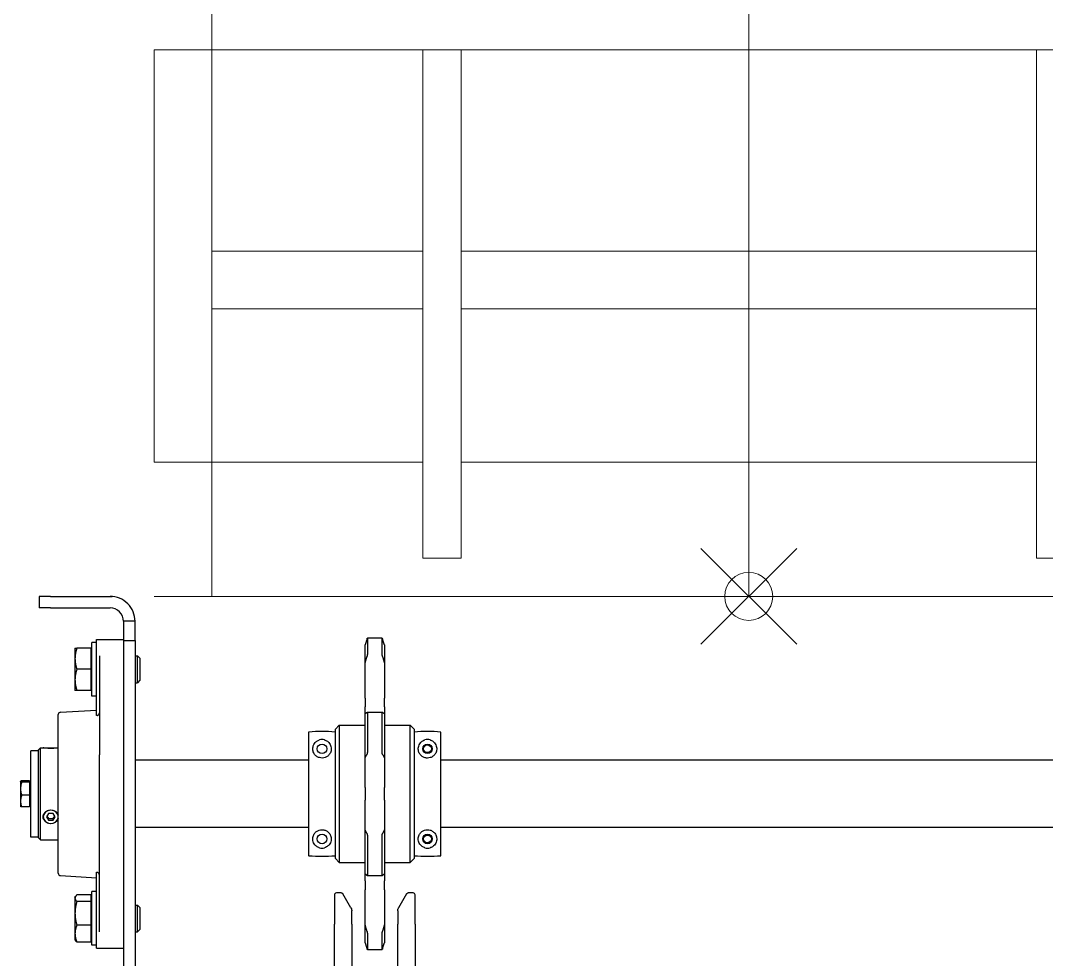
# Model space of a CAD drawing. Extents: x -3873 to 164127, y 7129 to 96529.
# Drawn here: x 42770 to 43305, y 53338 to 53828 of the extents above; entities that cross this region are included whole.
import ezdxf

# ---------------------------------------------------------------- set-up
doc = ezdxf.new("R2010")
doc.units = 0
doc.header["$PDMODE"] = 35
doc.header["$PDSIZE"] = 25
doc.linetypes.add('CENTER', pattern=[50.8, 31.75, -6.35, 6.35, -6.35])
doc.layers.get('0').update_dxf_attribs({"linetype": 'CONTINUOUS'})
doc.layers.add('LAYOUT', color=90, linetype='CONTINUOUS')
doc.layers.add('LAYOUT-KROMEKA', color=1, linetype='CONTINUOUS')
doc.layers.add('LAYOUT Kromeka', color=1, linetype='CONTINUOUS', lineweight=5)

# ---------------------------------------------------------------- blocks, each defined once
blk = doc.blocks.new('*U220')
at = {"ltscale": 20}
for p, q in [((0, 309.9999), (0, -309.9998)), ((69.9998, 169.9999), (69.9998, 309.9999)), ((69.9998, 309.9999), (284.9999, 309.9999)), ((284.9999, 309.9999), (284.9999, -309.9998)), ((0, 279.9999), (69.9998, 279.9999)), ((69.9998, 279.9999), (284.9999, 279.9999)), ((149.9999, 279.9999), (149.9999, 169.9999)), ((179.9998, 169.9999), (179.9998, 279.9999)), ((284.9999, 279.9999), (354.9998, 279.9999)), ((69.9998, -149.9999), (69.9998, 149.9999)), ((149.9999, 149.9999), (149.9999, -149.9999)), ((179.9998, -149.9999), (179.9998, 149.9999))]:
    blk.add_line(p, q, dxfattribs=at)
at = {"linetype": 'Continuous', "ltscale": 20}
for p, q in [((284.9999, 169.9999), (19.9999, 169.9999)), ((19.9999, 169.9999), (19.9999, 149.9999)), ((19.9999, 149.9999), (284.9999, 149.9999)), ((284.9999, -149.9999), (19.9999, -149.9999)), ((19.9999, -149.9999), (19.9999, -169.9999))]:
    blk.add_line(p, q, dxfattribs=at)
at = {"linetype": 'CENTER', "ltscale": 20}
blk.add_line((2599.9996, -0.0001), (0, 0.00005), dxfattribs=at)
at = {"linetype": 'Continuous', "ltscale": 20}
blk.add_point((0, 0.00005), dxfattribs=at)
blk = doc.blocks.new('A$Ccf7c2aec')
at = {"layer": 'LAYOUT-KROMEKA'}
for p, q in [((3988.19, 971.1), (3988.19, 975.22)), ((3988.53, 975.8), (3988.5, 975.78)), ((3991.23, 975.8), (3988.53, 975.8)), ((3997.7, 975.8), (3991.23, 975.8)), ((3994.28, 971.1), (3994.28, 975.22)), ((4001.5, 975.8), (3997.7, 975.8)), ((4001.12, 971.1), (4001.12, 975.22)), ((4001.53, 975.8), (4001.5, 975.8)), ((4001.53, 975.8), (4001.57, 975.78)), ((4001.88, 971.1), (4001.88, 975.22)), ((3972.53, 970.5), (4017.53, 970.5)), ((3972.53, 966.5), (3972.53, 970.5)), ((3994.28, 971.1), (3988.19, 971.1)), ((3989.33, 971.1), (3989.33, 970.5)), ((4001.12, 971.1), (3994.28, 971.1)), ((4000.73, 971.1), (4000.73, 970.5)), ((4001.88, 971.1), (4001.12, 971.1)), ((4017.53, 966.5), (4017.53, 970.5)), ((3972.13, 966.5), (3971.03, 965.4)), ((3971.03, 965.4), (4019.03, 965.4)), ((3971.03, 965.4), (3971.03, 956.1)), ((3972.13, 966.5), (4017.93, 966.5)), ((4017.93, 966.5), (4019.03, 965.4)), ((4018.99, 963.74), (4018.99, 956.26)), ((4019.03, 963.96), (4019.02, 963.97)), ((4019.03, 965.4), (4019.03, 964.04)), ((4019.03, 963.96), (4019.03, 956.1)), ((4098.03, 966.1), (4092.03, 966.1)), ((4092.03, 960.1), (4092.03, 966.1)), ((4098.03, 960.1), (4098.03, 966.1)), ((3983.03, 962.31), (3981.3, 961.15)), ((3981.3, 961.15), (3981.3, 958.85)), ((3981.3, 961.15), (3982.11, 961.15)), ((3981.3, 958.85), (3983.03, 957.69)), ((3981.3, 958.85), (3982.11, 958.85)), ((3983.44, 962.04), (3982.11, 961.15)), ((3982.11, 961.15), (3982.11, 958.85)), ((3982.11, 958.85), (3983.44, 957.96)), ((3984.77, 961.15), (3983.03, 962.31)), ((3983.03, 957.69), (3984.77, 958.85)), ((3984.77, 958.85), (3984.77, 961.15)), ((4092.03, 960.1), (4092.03, 929.1)), ((4098.03, 960.1), (4098.03, 928.1)), ((3952.42, 954.91), (3951.3, 936.1)), ((3953.67, 956.1), (4036.39, 956.1)), ((4037.65, 954.91), (4038.76, 936.1)), ((3919.03, 947.4), (3918.6, 947.15)), ((3922.14, 947.4), (3919.03, 947.4)), ((3932.73, 947.4), (3922.14, 947.4)), ((3940.62, 947.4), (3932.73, 947.4)), ((3941.03, 947.4), (3940.62, 947.4)), ((3941.03, 947.4), (3941.47, 947.15)), ((4054.53, 947.4), (4049.03, 947.4)), ((4065.53, 947.4), (4054.53, 947.4)), ((4071.03, 947.4), (4065.53, 947.4)), ((3917.72, 939.2), (3917.72, 946.42)), ((3926.57, 939.2), (3926.57, 946.42)), ((3938.89, 939.2), (3938.89, 946.42)), ((3942.35, 939.2), (3942.35, 946.42)), ((4049.03, 939.2), (4049.03, 946.42)), ((4060.03, 939.2), (4060.03, 946.42)), ((4071.03, 939.2), (4071.03, 946.42)), ((3916.03, 938.6), (3944.03, 938.6)), ((3916.03, 936.1), (3916.03, 938.6)), ((3926.57, 939.2), (3917.72, 939.2)), ((3919.98, 939.2), (3919.98, 938.6)), ((3938.89, 939.2), (3926.57, 939.2)), ((3942.35, 939.2), (3938.89, 939.2)), ((3940.08, 939.2), (3940.08, 938.6)), ((3944.03, 936.1), (3944.03, 938.6)), ((4046.03, 938.6), (4074.03, 938.6)), ((4046.03, 936.1), (4046.03, 938.6)), ((4060.03, 939.2), (4049.03, 939.2)), ((4049.98, 939.2), (4049.98, 938.6)), ((4071.03, 939.2), (4060.03, 939.2)), ((4070.08, 939.2), (4070.08, 938.6)), ((4074.03, 936.1), (4074.03, 938.6)), ((3914.53, 936.1), (3930.03, 936.1)), ((3914.53, 936.1), (3914.53, 922.1)), ((3923, 934.7), (3974.61, 934.7)), ((3930.03, 936.1), (3954.14, 936.1)), ((3954.14, 936.1), (3954.13, 935.89)), ((3974.61, 934.7), (4015.46, 934.7)), ((4067.07, 934.7), (4015.46, 934.7)), ((4035.94, 935.89), (4035.92, 936.1)), ((4035.92, 936.1), (4060.03, 936.1)), ((4060.03, 936.1), (4075.53, 936.1)), ((4075.53, 936.1), (4075.53, 922.1)), ((4075.03, 922.1), (3898.03, 922.1)), ((4075.03, 922.1), (4075.03, 916.1)), ((4085.03, 922.1), (4075.03, 922.1)), ((4085.03, 916.1), (4085.03, 922.1)), ((4075.03, 916.1), (3898.03, 916.1)), ((3923.03, 916.1), (3923.03, 914.83)), ((3923.03, 914.83), (3937.03, 914.83)), ((3924.26, 913.6), (3923.03, 914.83)), ((3935.81, 913.6), (3937.03, 914.83)), ((3937.03, 916.1), (3937.03, 914.83)), ((3977.53, 825.6), (3977.53, 916.1)), ((4012.53, 825.6), (4012.53, 916.1)), ((4053.03, 916.1), (4053.03, 914.83)), ((4053.03, 914.83), (4067.03, 914.83)), ((4054.26, 913.6), (4053.03, 914.83)), ((4065.81, 913.6), (4067.03, 914.83)), ((4067.03, 916.1), (4067.03, 914.83)), ((4075.03, 916.1), (4085.03, 916.1)), ((3935.81, 913.6), (3924.26, 913.6)), ((4065.81, 913.6), (4054.26, 913.6)), ((4027.19, 825.6), (3962.88, 825.6)), ((3895.43, 812.1), (3927.13, 812.1)), ((3942.38, 812.1), (3927.13, 812.1)), ((3943.38, 808.59), (3943.38, 811.1)), ((3961.28, 811.6), (3959.28, 809.6)), ((4030.78, 809.6), (3959.28, 809.6)), ((3959.28, 809.6), (3959.28, 796.1)), ((3961.28, 811.6), (4028.78, 811.6)), ((4028.78, 811.6), (4030.78, 809.6)), ((4030.78, 809.6), (4030.78, 796.1)), ((3927.13, 803.1), (3895.43, 803.1)), ((3927.13, 803.1), (3934.08, 803.1)), ((3935.58, 803.5), (3942.88, 807.72)), ((3913.86, 794.96), (3913.86, 787.24)), ((3922.3, 794.95), (3913.89, 794.95)), ((3917.27, 796.1), (3926.76, 796.1)), ((3926.76, 796.1), (3930.5, 796.1)), ((3930.5, 796.1), (3945.04, 796.1)), ((3949.68, 796.1), (3945.04, 796.1)), ((3949.68, 796.1), (3953.33, 796.1)), ((3952.51, 795.1), (3952.51, 787.1)), ((3973.31, 794.95), (3953.01, 794.95)), ((3953.33, 796.1), (3976.25, 796.1)), ((3976.25, 796.1), (3978.27, 796.1)), ((3978.27, 796.1), (3991.75, 796.1)), ((3998.32, 796.1), (3991.75, 796.1)), ((3998.32, 796.1), (4011.8, 796.1)), ((4011.8, 796.1), (4013.82, 796.1)), ((4013.82, 796.1), (4036.73, 796.1)), ((4037.05, 794.95), (4016.75, 794.95)), ((4036.73, 796.1), (4040.38, 796.1)), ((4037.55, 787.1), (4037.55, 795.1)), ((4045.03, 796.1), (4040.38, 796.1)), ((4045.03, 796.1), (4059.57, 796.1)), ((4059.57, 796.1), (4063.3, 796.1)), ((4063.3, 796.1), (4072.8, 796.1)), ((4076.18, 794.95), (4067.77, 794.95)), ((4076.21, 787.24), (4076.21, 794.96)), ((3913.89, 787.25), (3922.3, 787.25)), ((3953.01, 787.25), (3973.31, 787.25)), ((4016.75, 787.25), (4037.05, 787.25)), ((4067.77, 787.25), (4076.18, 787.25)), ((3926.76, 786.1), (3917.27, 786.1)), ((3930.5, 786.1), (3926.76, 786.1)), ((3945.04, 786.1), (3930.5, 786.1)), ((3945.04, 786.1), (3949.68, 786.1)), ((3953.33, 786.1), (3949.68, 786.1)), ((3976.25, 786.1), (3953.33, 786.1)), ((3959.28, 786.1), (3959.28, 772.6)), ((3978.27, 786.1), (3976.25, 786.1)), ((3991.75, 786.1), (3978.27, 786.1)), ((3991.75, 786.1), (3998.32, 786.1)), ((4011.8, 786.1), (3998.32, 786.1)), ((4013.82, 786.1), (4011.8, 786.1)), ((4036.73, 786.1), (4013.82, 786.1)), ((4030.78, 786.1), (4030.78, 772.6)), ((4040.38, 786.1), (4036.73, 786.1)), ((4040.38, 786.1), (4045.03, 786.1)), ((4059.57, 786.1), (4045.03, 786.1)), ((4063.3, 786.1), (4059.57, 786.1)), ((4072.8, 786.1), (4063.3, 786.1)), ((3895.43, 779.1), (3927.13, 779.1)), ((3934.08, 779.1), (3927.13, 779.1)), ((3942.88, 774.48), (3935.58, 778.7)), ((3943.38, 771.1), (3943.38, 773.61)), ((3959.28, 772.6), (4030.78, 772.6)), ((3961.28, 770.6), (3959.28, 772.6)), ((4028.78, 770.6), (3961.28, 770.6)), ((4028.78, 770.6), (4030.78, 772.6)), ((3927.13, 770.1), (3895.43, 770.1)), ((3927.13, 770.1), (3942.38, 770.1)), ((3962.88, 756.6), (4027.19, 756.6)), ((3977.53, 435.6), (3977.53, 756.6)), ((4012.53, 435.6), (4012.53, 756.6))]:
    blk.add_line(p, q, dxfattribs=at)
for centre, radius in [((3971.53, 818.6), 2.5), ((4018.53, 818.6), 2.5), ((3971.53, 763.6), 2.5), ((3971.53, 763.6), 2.01), ((4018.53, 763.6), 2.5), ((4018.53, 763.6), 2.01)]:
    blk.add_circle(centre, radius, dxfattribs=at)
for centre, radius, start, end in [((3953.67, 954.84), 1.26, 90, 177), ((4036.39, 954.84), 1.26, 3, 90), ((4085.03, 929.1), 13, 270, 0), ((4085.03, 929.1), 7, 270, 0), ((4060.66, 818.6), 98.13, 175.9636, 184.0364), ((4060.66, 818.6), 98.13, 175.9636, 184.0364), ((3962.88, 825.5), 0.1, 90, 175.9636), ((3962.88, 825.5), 0.1, 90, 175.9636), ((4027.19, 825.5), 0.1, 4.0364, 90), ((4027.19, 825.5), 0.1, 4.0364, 90), ((3929.41, 818.6), 98.13, 355.9636, 4.0364), ((3929.41, 818.6), 98.13, 355.9636, 4.0364), ((3971.53, 818.6), 4.82, 164.1476, 195.8524), ((4018.53, 818.6), 4.82, 344.1476, 15.8524), ((3942.38, 811.1), 1, 0, 90), ((3962.88, 811.7), 0.1, 184.0364, 270), ((3962.88, 811.7), 0.1, 184.0364, 270), ((4027.19, 811.7), 0.1, 270, 355.9636), ((4027.19, 811.7), 0.1, 270, 355.9636), ((3942.38, 771.1), 1, 270, 0), ((4060.66, 763.6), 98.13, 175.9636, 184.0364), ((4060.66, 763.6), 98.13, 175.9636, 184.0364), ((3962.88, 770.5), 0.1, 90, 175.9636), ((3962.88, 770.5), 0.1, 90, 175.9636), ((4027.19, 770.5), 0.1, 4.0364, 90), ((4027.19, 770.5), 0.1, 4.0364, 90), ((3929.41, 763.6), 98.13, 355.9636, 4.0364), ((3929.41, 763.6), 98.13, 355.9636, 4.0364), ((3971.53, 763.6), 4.82, 164.1476, 195.8524), ((4018.53, 763.6), 4.82, 344.1476, 15.8524), ((3962.88, 756.7), 0.1, 184.0364, 270), ((3962.88, 756.7), 0.1, 184.0364, 270), ((4027.19, 756.7), 0.1, 270, 355.9636), ((4027.19, 756.7), 0.1, 270, 355.9636)]:
    blk.add_arc(centre, radius, start, end, dxfattribs=at)
for centre, major_axis, start_param, end_param in [((3983.03, 960), (0, -3.96), 0.172496, 6.11069), ((3983.05, 960), (0, -4), 3.500904, 5.923874), ((3983.05, 960), (0, 4), 5.923874, 6.642497), ((3983.05, 960), (0, 4), 3.500904, 5.923874), ((3983.05, 960), (0, -4), 5.923874, 6.05911), ((3983.05, 960), (0, -4), 0.224075, 0.359312)]:
    blk.add_ellipse(centre, major_axis=major_axis, ratio=0.866025, start_param=start_param, end_param=end_param, dxfattribs=at)
for points, weights in [([(3991.23, 975.8), (3989.82, 975.8), (3988.19, 975.22)], [1, 1.0379548493, 1]), ([(3988.19, 975.22), (3988.36, 975.7), (3988.5, 975.78)], [1, 1.03104535478, 1.01130330973]), ([(3994.28, 975.22), (3992.65, 975.8), (3991.23, 975.8)], [1, 1.0379548493, 1]), ([(3997.7, 975.8), (3996.11, 975.8), (3994.28, 975.22)], [1, 1.0379548493, 1]), ([(4001.12, 975.22), (3999.29, 975.8), (3997.7, 975.8)], [1, 1.0379548493, 1]), ([(4001.5, 975.8), (4001.33, 975.8), (4001.12, 975.22)], [1, 1.0379548493, 1]), ([(4001.88, 975.22), (4001.68, 975.8), (4001.5, 975.8)], [1, 1.0379548493, 1]), ([(3922.14, 947.4), (3920.09, 947.4), (3917.72, 946.42)], [1, 1.0379548493, 1]), ([(3917.72, 946.42), (3918.18, 946.91), (3918.6, 947.15)], [1, 1.01862665279, 1.01897094111]), ([(3926.57, 946.42), (3924.2, 947.4), (3922.14, 947.4)], [1, 1.0379548493, 1]), ([(3932.73, 947.4), (3929.87, 947.4), (3926.57, 946.42)], [1, 1.0379548493, 1]), ([(3938.89, 946.42), (3935.59, 947.4), (3932.73, 947.4)], [1, 1.0379548493, 1]), ([(3940.62, 947.4), (3939.81, 947.4), (3938.89, 946.42)], [1, 1.0379548493, 1]), ([(3942.35, 946.42), (3941.42, 947.4), (3940.62, 947.4)], [1, 1.0379548493, 1]), ([(4054.53, 947.4), (4051.98, 947.4), (4049.03, 946.42)], [1, 1.0379548493, 1]), ([(4049.03, 946.42), (4049.03, 947.4), (4049.03, 947.4)], [1, 1.0379548493, 1]), ([(4060.03, 946.42), (4057.09, 947.4), (4054.53, 947.4)], [1, 1.0379548493, 1]), ([(4065.53, 947.4), (4062.98, 947.4), (4060.03, 946.42)], [1, 1.0379548493, 1]), ([(4071.03, 946.42), (4068.09, 947.4), (4065.53, 947.4)], [1, 1.0379548493, 1]), ([(4071.03, 947.4), (4071.03, 947.4), (4071.03, 946.42)], [1, 1.0379548493, 1]), ([(3917.27, 796.1), (3915.83, 795.64), (3914.33, 795.16)], [1, 1.00027150864, 1.00009365722]), ([(3923.39, 795.16), (3925.11, 795.64), (3926.76, 796.1)], [1.00009365722, 1.00027150866, 1]), ([(3953.33, 796.1), (3952.94, 795.64), (3952.54, 795.16)], [1, 1.00027150864, 1.00009365722]), ([(3974.42, 795.16), (3975.35, 795.64), (3976.25, 796.1)], [1.00009365722, 1.00027150866, 1]), ([(4013.82, 796.1), (4014.71, 795.64), (4015.64, 795.16)], [1, 1.00027150864, 1.00009365722]), ([(4037.53, 795.16), (4037.12, 795.64), (4036.73, 796.1)], [1.00009365722, 1.00027150866, 1]), ([(4063.3, 796.1), (4064.96, 795.64), (4066.67, 795.16)], [1, 1.00027150864, 1.00009365722]), ([(4075.74, 795.16), (4074.24, 795.64), (4072.8, 796.1)], [1.00009365722, 1.00027150866, 1]), ([(3914.33, 787.04), (3915.83, 786.56), (3917.27, 786.1)], [1.00009365722, 1.00027150864, 1]), ([(3926.76, 786.1), (3925.11, 786.56), (3923.39, 787.04)], [1, 1.00027150866, 1.00009365722]), ([(3952.54, 787.04), (3952.94, 786.56), (3953.33, 786.1)], [1.00009365722, 1.00027150864, 1]), ([(3976.25, 786.1), (3975.35, 786.56), (3974.42, 787.04)], [1, 1.00027150866, 1.00009365722]), ([(4015.64, 787.04), (4014.71, 786.56), (4013.82, 786.1)], [1.00009365722, 1.00027150864, 1]), ([(4036.73, 786.1), (4037.12, 786.56), (4037.53, 787.04)], [1, 1.00027150866, 1.00009365722]), ([(4066.67, 787.04), (4064.96, 786.56), (4063.3, 786.1)], [1.00009365722, 1.00027150864, 1]), ([(4072.8, 786.1), (4074.24, 786.56), (4075.74, 787.04)], [1, 1.00027150866, 1.00009365722])]:
    blk.add_rational_spline(points, weights, degree=2, dxfattribs=at)
for points, knots in [([(3981.84, 963.74), (3982.21, 963.94), (3982.63, 964.04), (3983.44, 964.04), (3983.87, 963.94), (3984.27, 963.74)], [1.6236635, 1.6236635, 1.6236635, 1.6236635, 1.7637105, 1.7637105, 1.9037575, 1.9037575, 1.9037575, 1.9037575]), ([(3984.27, 963.74), (3984.31, 963.73), (3984.35, 963.71), (3984.83, 963.49), (3985.24, 963.18), (3985.89, 962.47), (3986.18, 962.02), (3986.57, 961.04), (3986.67, 960.5), (3986.67, 960), (3986.67, 959.5), (3986.57, 958.96), (3986.18, 957.98), (3985.89, 957.53), (3985.24, 956.82), (3984.83, 956.51), (3984.35, 956.29), (3984.31, 956.27), (3984.27, 956.26)], [1.9499739, 1.9499739, 1.9499739, 1.9499739, 1.9627098, 1.9627098, 2.1136856, 2.1136856, 2.2646655, 2.2646655, 2.4156453, 2.4156453, 2.4156453, 2.5666252, 2.5666252, 2.717605, 2.717605, 2.8685809, 2.8685809, 2.8813168, 2.8813168, 2.8813168, 2.8813168]), ([(4018.7, 960), (4018.7, 960.5), (4018.72, 961.04), (4018.78, 962.02), (4018.82, 962.47), (4018.91, 963.18), (4018.95, 963.49), (4018.99, 963.71), (4018.99, 963.73), (4018.99, 963.74)], [-1.2078227, -1.2078227, -1.2078227, -1.2078227, -1.0568428, -1.0568428, -0.905863, -0.905863, -0.7548872, -0.7548872, -0.7421512, -0.7421512, -0.7421512, -0.7421512]), ([(4018.99, 956.26), (4018.99, 956.27), (4018.99, 956.29), (4018.95, 956.51), (4018.91, 956.82), (4018.82, 957.53), (4018.78, 957.98), (4018.72, 958.96), (4018.7, 959.5), (4018.7, 960)], [-1.6734941, -1.6734941, -1.6734941, -1.6734941, -1.6607582, -1.6607582, -1.5097824, -1.5097824, -1.3588025, -1.3588025, -1.2078227, -1.2078227, -1.2078227, -1.2078227]), ([(3952.79, 934.7), (3952.96, 934.7), (3953.16, 934.74), (3953.46, 934.86), (3953.63, 934.97), (3953.86, 935.19), (3953.97, 935.34), (3954.09, 935.61), (3954.12, 935.76), (3954.13, 935.89)], [-0.5783668, -0.5783668, -0.5783668, -0.5783668, -0.5276255, -0.5276255, -0.4784175, -0.4784175, -0.4311408, -0.4311408, -0.3919206, -0.3919206, -0.3919206, -0.3919206]), ([(4035.94, 935.89), (4035.95, 935.76), (4035.98, 935.61), (4036.09, 935.34), (4036.2, 935.19), (4036.44, 934.97), (4036.6, 934.86), (4036.91, 934.74), (4037.11, 934.7), (4037.28, 934.7)], [-0.3790177, -0.3790177, -0.3790177, -0.3790177, -0.3397976, -0.3397976, -0.2925208, -0.2925208, -0.2433128, -0.2433128, -0.1925715, -0.1925715, -0.1925715, -0.1925715]), ([(3966.9, 819.92), (3966.94, 820.06), (3966.99, 820.2), (3967.26, 820.91), (3967.59, 821.44), (3968.55, 822.47), (3969.26, 822.93), (3970.79, 823.42), (3971.57, 823.48), (3972.97, 823.24), (3973.6, 823.01), (3974.64, 822.32), (3975.06, 821.93), (3975.72, 821.04), (3975.96, 820.58), (3976.27, 819.6), (3976.35, 819.1), (3976.35, 818.6), (3976.35, 818.31), (3976.32, 818.01), (3976.17, 817.18), (3975.98, 816.68), (3975.43, 815.7), (3975.04, 815.24), (3974.03, 814.42), (3973.45, 814.14), (3972.13, 813.76), (3971.39, 813.73), (3969.84, 814), (3969.07, 814.38), (3968.01, 815.26), (3967.64, 815.7), (3967.18, 816.5), (3967.02, 816.87), (3966.9, 817.27), (3966.9, 817.28), (3966.9, 817.28)], [-1.779668, -1.779668, -1.779668, -1.779668, -1.716714, -1.716714, -1.440372, -1.440372, -1.077599, -1.077599, -0.759161, -0.759161, -0.509116, -0.509116, -0.31411, -0.31411, -0.151149, -0.151149, 0, 0, 0, 0.088386, 0.088386, 0.25546, 0.25546, 0.452402, 0.452402, 0.675893, 0.675893, 0.961048, 0.961048, 1.319612, 1.319612, 1.580903, 1.580903, 1.751112, 1.751112, 1.753601, 1.753601, 1.753601, 1.753601]), ([(4023.17, 817.28), (4023.14, 817.18), (4023.11, 817.08), (4022.87, 816.42), (4022.57, 815.91), (4021.68, 814.87), (4021.01, 814.38), (4019.5, 813.82), (4018.71, 813.72), (4017.28, 813.9), (4016.64, 814.12), (4015.56, 814.77), (4015.12, 815.15), (4014.43, 816.02), (4014.17, 816.48), (4013.83, 817.46), (4013.73, 817.95), (4013.7, 818.97), (4013.77, 819.49), (4014.08, 820.52), (4014.33, 821.01), (4015.01, 821.94), (4015.46, 822.37), (4016.59, 823.07), (4017.23, 823.28), (4018.66, 823.49), (4019.45, 823.39), (4020.96, 822.85), (4021.64, 822.36), (4022.46, 821.44), (4022.73, 821.03), (4023.03, 820.36), (4023.1, 820.14), (4023.17, 819.92)], [-3.051014, -3.051014, -3.051014, -3.051014, -3.014723, -3.014723, -2.80739, -2.80739, -2.52083, -2.52083, -2.259007, -2.259007, -2.051649, -2.051649, -1.888736, -1.888736, -1.752775, -1.752775, -1.627213, -1.627213, -1.49698, -1.49698, -1.347366, -1.347366, -1.169927, -1.169927, -0.964952, -0.964952, -0.696837, -0.696837, -0.389905, -0.389905, -0.212859, -0.212859, -0.13699, -0.13699, -0.13699, -0.13699]), ([(3943.38, 808.59), (3943.38, 808.48), (3943.36, 808.36), (3943.29, 808.16), (3943.24, 808.06), (3943.11, 807.89), (3943.03, 807.81), (3942.92, 807.74), (3942.9, 807.73), (3942.88, 807.72)], [0.0000243, 0.0000243, 0.0000243, 0.0000243, 0.0328926, 0.0328926, 0.0653838, 0.0653838, 0.0978897, 0.0978897, 0.1042618, 0.1042618, 0.1042618, 0.1042618]), ([(3935.58, 803.5), (3935.27, 803.32), (3934.93, 803.2), (3934.57, 803.14), (3934.48, 803.13), (3934.39, 803.11), (3934.29, 803.11), (3934.22, 803.1), (3934.15, 803.1), (3934.08, 803.1)], [0, 0, 0, 0, 0.684637, 0.684637, 0.684637, 0.86523, 0.86523, 0.86523, 1, 1, 1, 1]), ([(3913.89, 794.95), (3913.86, 794.95), (3913.85, 794.96), (3913.88, 794.99), (3913.93, 795.01), (3914.06, 795.06), (3914.15, 795.1), (3914.28, 795.14), (3914.3, 795.15), (3914.33, 795.16)], [0.1549528, 0.1549528, 0.1549528, 0.1549528, 0.1932464, 0.1932464, 0.23154, 0.23154, 0.2707227, 0.2707227, 0.2793508, 0.2793508, 0.2793508, 0.2793508]), ([(3923.39, 795.16), (3923.36, 795.15), (3923.33, 795.14), (3923.17, 795.1), (3923.04, 795.06), (3922.79, 795.01), (3922.67, 794.99), (3922.45, 794.96), (3922.36, 794.95), (3922.3, 794.95)], [0.3355607, 0.3355607, 0.3355607, 0.3355607, 0.3441888, 0.3441888, 0.3833716, 0.3833716, 0.4216652, 0.4216652, 0.4599587, 0.4599587, 0.4599587, 0.4599587]), ([(3953.01, 794.95), (3952.9, 794.95), (3952.8, 794.96), (3952.64, 794.99), (3952.58, 795.01), (3952.51, 795.06), (3952.51, 795.1), (3952.53, 795.14), (3952.53, 795.15), (3952.54, 795.16)], [0.1549528, 0.1549528, 0.1549528, 0.1549528, 0.1932464, 0.1932464, 0.23154, 0.23154, 0.2707227, 0.2707227, 0.2793508, 0.2793508, 0.2793508, 0.2793508]), ([(3974.42, 795.16), (3974.41, 795.15), (3974.39, 795.14), (3974.29, 795.1), (3974.19, 795.06), (3973.97, 795.01), (3973.84, 794.99), (3973.57, 794.96), (3973.44, 794.95), (3973.31, 794.95)], [0.3355607, 0.3355607, 0.3355607, 0.3355607, 0.3441888, 0.3441888, 0.3833716, 0.3833716, 0.4216652, 0.4216652, 0.4599587, 0.4599587, 0.4599587, 0.4599587]), ([(4016.75, 794.95), (4016.63, 794.95), (4016.49, 794.96), (4016.23, 794.99), (4016.1, 795.01), (4015.88, 795.06), (4015.77, 795.1), (4015.68, 795.14), (4015.66, 795.15), (4015.64, 795.16)], [0.1549528, 0.1549528, 0.1549528, 0.1549528, 0.1932464, 0.1932464, 0.23154, 0.23154, 0.2707227, 0.2707227, 0.2793508, 0.2793508, 0.2793508, 0.2793508]), ([(4037.53, 795.16), (4037.53, 795.15), (4037.54, 795.14), (4037.56, 795.1), (4037.55, 795.06), (4037.49, 795.01), (4037.43, 794.99), (4037.27, 794.96), (4037.16, 794.95), (4037.05, 794.95)], [0.3355607, 0.3355607, 0.3355607, 0.3355607, 0.3441888, 0.3441888, 0.3833716, 0.3833716, 0.4216652, 0.4216652, 0.4599587, 0.4599587, 0.4599587, 0.4599587]), ([(4067.77, 794.95), (4067.7, 794.95), (4067.61, 794.96), (4067.4, 794.99), (4067.28, 795.01), (4067.03, 795.06), (4066.89, 795.1), (4066.73, 795.14), (4066.7, 795.15), (4066.67, 795.16)], [0.1549528, 0.1549528, 0.1549528, 0.1549528, 0.1932464, 0.1932464, 0.23154, 0.23154, 0.2707227, 0.2707227, 0.2793508, 0.2793508, 0.2793508, 0.2793508]), ([(4075.74, 795.16), (4075.76, 795.15), (4075.79, 795.14), (4075.92, 795.1), (4076.01, 795.06), (4076.14, 795.01), (4076.18, 794.99), (4076.22, 794.96), (4076.21, 794.95), (4076.18, 794.95)], [0.3355607, 0.3355607, 0.3355607, 0.3355607, 0.3441888, 0.3441888, 0.3833716, 0.3833716, 0.4216652, 0.4216652, 0.4599587, 0.4599587, 0.4599587, 0.4599587]), ([(3914.33, 787.04), (3914.3, 787.05), (3914.28, 787.06), (3914.15, 787.1), (3914.06, 787.14), (3913.93, 787.19), (3913.88, 787.21), (3913.85, 787.24), (3913.86, 787.25), (3913.89, 787.25)], [0.3355607, 0.3355607, 0.3355607, 0.3355607, 0.3441888, 0.3441888, 0.3833716, 0.3833716, 0.4216652, 0.4216652, 0.4599587, 0.4599587, 0.4599587, 0.4599587]), ([(3922.3, 787.25), (3922.36, 787.25), (3922.45, 787.24), (3922.67, 787.21), (3922.79, 787.19), (3923.04, 787.14), (3923.17, 787.1), (3923.33, 787.06), (3923.36, 787.05), (3923.39, 787.04)], [0.1549528, 0.1549528, 0.1549528, 0.1549528, 0.1932464, 0.1932464, 0.23154, 0.23154, 0.2707227, 0.2707227, 0.2793508, 0.2793508, 0.2793508, 0.2793508]), ([(3952.54, 787.04), (3952.53, 787.05), (3952.53, 787.06), (3952.51, 787.1), (3952.51, 787.14), (3952.58, 787.19), (3952.64, 787.21), (3952.8, 787.24), (3952.9, 787.25), (3953.01, 787.25)], [0.3355607, 0.3355607, 0.3355607, 0.3355607, 0.3441888, 0.3441888, 0.3833716, 0.3833716, 0.4216652, 0.4216652, 0.4599587, 0.4599587, 0.4599587, 0.4599587]), ([(3973.31, 787.25), (3973.44, 787.25), (3973.57, 787.24), (3973.84, 787.21), (3973.97, 787.19), (3974.19, 787.14), (3974.29, 787.1), (3974.39, 787.06), (3974.41, 787.05), (3974.42, 787.04)], [0.1549528, 0.1549528, 0.1549528, 0.1549528, 0.1932464, 0.1932464, 0.23154, 0.23154, 0.2707227, 0.2707227, 0.2793508, 0.2793508, 0.2793508, 0.2793508]), ([(4015.64, 787.04), (4015.66, 787.05), (4015.68, 787.06), (4015.77, 787.1), (4015.88, 787.14), (4016.1, 787.19), (4016.23, 787.21), (4016.49, 787.24), (4016.63, 787.25), (4016.75, 787.25)], [0.3355607, 0.3355607, 0.3355607, 0.3355607, 0.3441888, 0.3441888, 0.3833716, 0.3833716, 0.4216652, 0.4216652, 0.4599587, 0.4599587, 0.4599587, 0.4599587]), ([(4037.05, 787.25), (4037.16, 787.25), (4037.27, 787.24), (4037.43, 787.21), (4037.49, 787.19), (4037.55, 787.14), (4037.56, 787.1), (4037.54, 787.06), (4037.53, 787.05), (4037.53, 787.04)], [0.1549528, 0.1549528, 0.1549528, 0.1549528, 0.1932464, 0.1932464, 0.23154, 0.23154, 0.2707227, 0.2707227, 0.2793508, 0.2793508, 0.2793508, 0.2793508]), ([(4066.67, 787.04), (4066.7, 787.05), (4066.73, 787.06), (4066.89, 787.1), (4067.03, 787.14), (4067.28, 787.19), (4067.4, 787.21), (4067.61, 787.24), (4067.7, 787.25), (4067.77, 787.25)], [0.3355607, 0.3355607, 0.3355607, 0.3355607, 0.3441888, 0.3441888, 0.3833716, 0.3833716, 0.4216652, 0.4216652, 0.4599587, 0.4599587, 0.4599587, 0.4599587]), ([(4076.18, 787.25), (4076.21, 787.25), (4076.22, 787.24), (4076.18, 787.21), (4076.14, 787.19), (4076.01, 787.14), (4075.92, 787.1), (4075.79, 787.06), (4075.76, 787.05), (4075.74, 787.04)], [0.1549528, 0.1549528, 0.1549528, 0.1549528, 0.1932464, 0.1932464, 0.23154, 0.23154, 0.2707227, 0.2707227, 0.2793508, 0.2793508, 0.2793508, 0.2793508]), ([(3934.08, 779.1), (3934.46, 779.1), (3934.84, 779.03), (3935.2, 778.88), (3935.33, 778.83), (3935.46, 778.77), (3935.58, 778.7)], [0, 0, 0, 0, 0.729999, 0.729999, 0.729999, 1, 1, 1, 1]), ([(3942.88, 774.48), (3942.98, 774.43), (3943.06, 774.36), (3943.21, 774.19), (3943.26, 774.1), (3943.35, 773.9), (3943.37, 773.79), (3943.38, 773.66), (3943.38, 773.64), (3943.38, 773.61)], [0, 0, 0, 0, 0.0323681, 0.0323681, 0.0648784, 0.0648784, 0.0973836, 0.0973836, 0.104244, 0.104244, 0.104244, 0.104244]), ([(3966.9, 764.92), (3966.93, 765.02), (3966.96, 765.12), (3967.2, 765.78), (3967.5, 766.29), (3968.38, 767.33), (3969.06, 767.82), (3970.56, 768.38), (3971.36, 768.48), (3972.79, 768.3), (3973.43, 768.08), (3974.51, 767.43), (3974.95, 767.05), (3975.64, 766.18), (3975.89, 765.72), (3976.24, 764.74), (3976.33, 764.25), (3976.37, 763.23), (3976.3, 762.71), (3975.99, 761.68), (3975.74, 761.19), (3975.06, 760.26), (3974.6, 759.83), (3973.47, 759.13), (3972.83, 758.92), (3971.41, 758.71), (3970.62, 758.81), (3969.1, 759.35), (3968.42, 759.84), (3967.61, 760.76), (3967.34, 761.17), (3967.04, 761.84), (3966.96, 762.06), (3966.9, 762.28)], [-3.051014, -3.051014, -3.051014, -3.051014, -3.014723, -3.014723, -2.80739, -2.80739, -2.52083, -2.52083, -2.259007, -2.259007, -2.051649, -2.051649, -1.888736, -1.888736, -1.752775, -1.752775, -1.627213, -1.627213, -1.49698, -1.49698, -1.347366, -1.347366, -1.169927, -1.169927, -0.964952, -0.964952, -0.696837, -0.696837, -0.389905, -0.389905, -0.212859, -0.212859, -0.13699, -0.13699, -0.13699, -0.13699]), ([(4023.17, 762.28), (4023.13, 762.14), (4023.08, 762), (4022.81, 761.29), (4022.47, 760.76), (4021.51, 759.73), (4020.81, 759.27), (4019.28, 758.78), (4018.5, 758.72), (4017.09, 758.96), (4016.46, 759.19), (4015.43, 759.88), (4015, 760.27), (4014.35, 761.16), (4014.11, 761.62), (4013.79, 762.6), (4013.71, 763.1), (4013.71, 763.6), (4013.71, 763.89), (4013.74, 764.19), (4013.89, 765.02), (4014.08, 765.52), (4014.63, 766.5), (4015.03, 766.96), (4016.03, 767.78), (4016.62, 768.06), (4017.94, 768.44), (4018.68, 768.47), (4020.23, 768.2), (4020.99, 767.82), (4022.05, 766.94), (4022.42, 766.5), (4022.89, 765.7), (4023.05, 765.33), (4023.17, 764.93), (4023.17, 764.92), (4023.17, 764.92)], [-1.779668, -1.779668, -1.779668, -1.779668, -1.716714, -1.716714, -1.440372, -1.440372, -1.077599, -1.077599, -0.759161, -0.759161, -0.509116, -0.509116, -0.31411, -0.31411, -0.151149, -0.151149, 0, 0, 0, 0.088386, 0.088386, 0.25546, 0.25546, 0.452402, 0.452402, 0.675893, 0.675893, 0.961048, 0.961048, 1.319612, 1.319612, 1.580903, 1.580903, 1.751112, 1.751112, 1.753601, 1.753601, 1.753601, 1.753601])]:
    blk.add_open_spline(points, degree=3, knots=knots, dxfattribs=at)
for points in [[(4018.99, 963.74), (4019.02, 963.94), (4019.03, 964.04), (4019.03, 964.04)], [(3982.19, 956.1), (3982.07, 956.14), (3981.95, 956.19), (3981.84, 956.26)], [(3984.27, 956.26), (3984.15, 956.19), (3984.02, 956.14), (3983.89, 956.1)], [(4019.01, 956.1), (4019.01, 956.14), (4019, 956.19), (4018.99, 956.26)]]:
    blk.add_open_spline(points, degree=3, dxfattribs=at)

msp = doc.modelspace()

# ---------------------------------------------------------------- block references
at = {"layer": 'LAYOUT', "color": 4, "linetype": 'Continuous', "ltscale": 20, "rotation": 89.99999999999999}
msp.add_blockref('A$Ccf7c2aec', (43746.26, 49429.67), dxfattribs=at)
at = {"layer": 'LAYOUT Kromeka', "color": 6, "ltscale": 20, "rotation": 89.99999999999999}
msp.add_blockref('*U220', (43150.16, 53527.7), dxfattribs=at)

doc.saveas('drawing.dxf')
